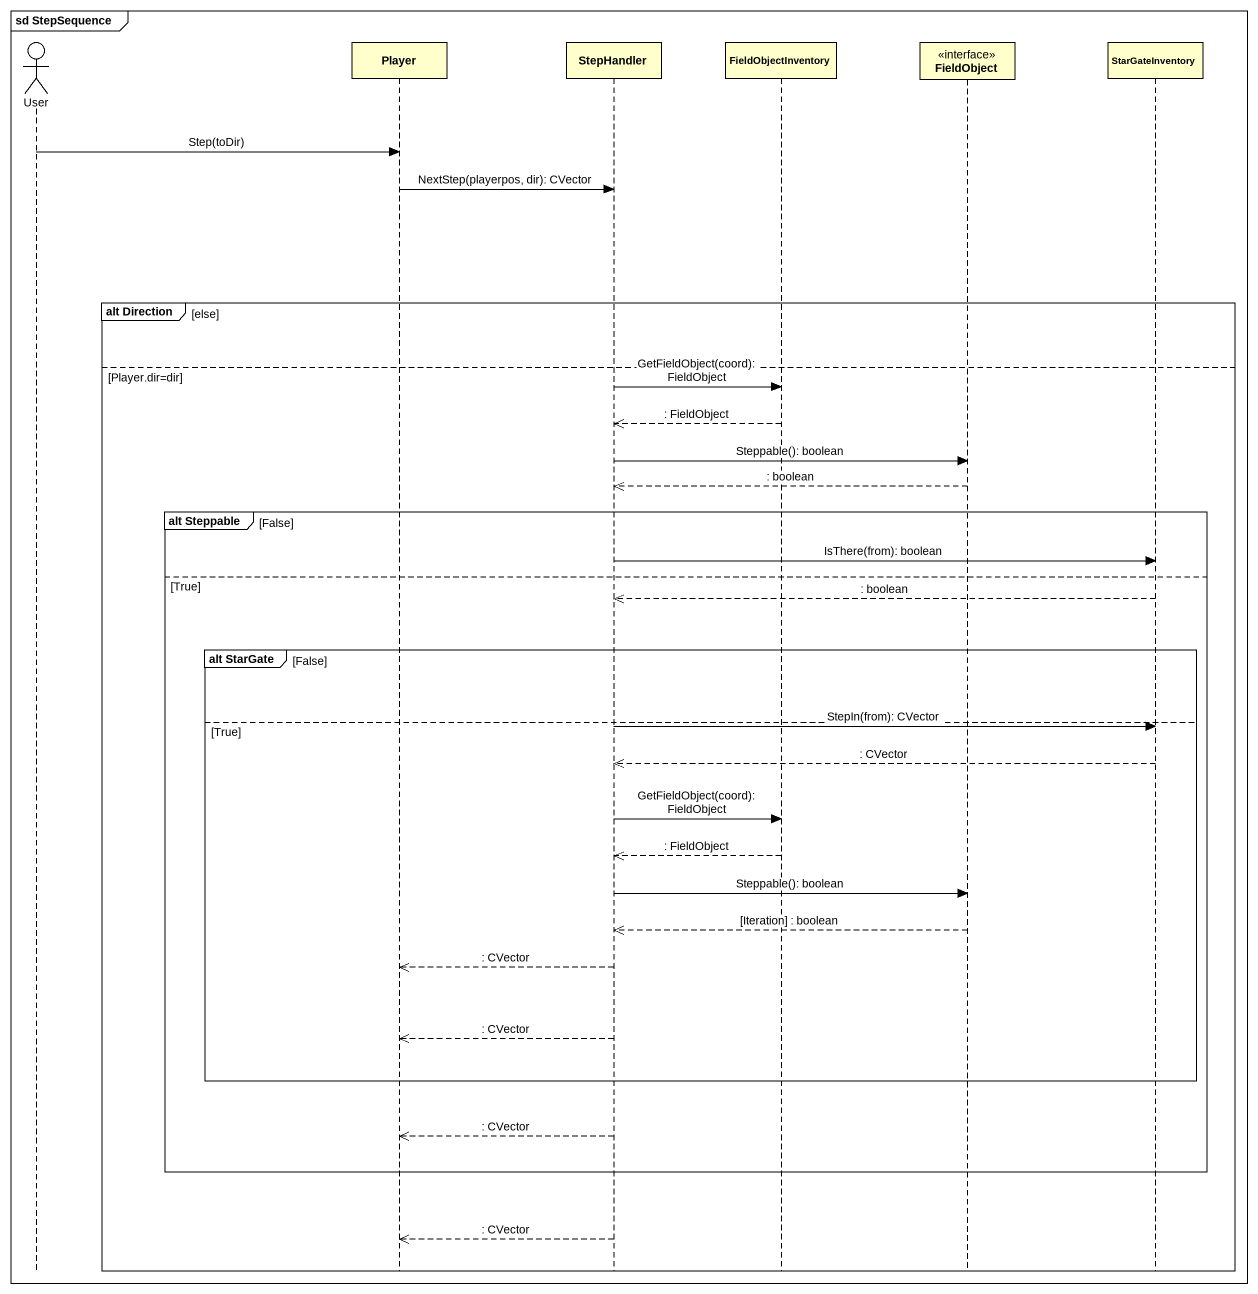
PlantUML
@startuml
mainframe sd StepSequence
hide footbox
actor User
participant Player
participant StepHandler
participant FieldObjectInventory
participant FieldObject <<interface>>
participant StarGateInventory

User -> Player : Step(toDir)
Player -> StepHandler : NextStep(playerpos, dir): CVector
group alt Direction [else]
else Player.dir=dir
  StepHandler -> FieldObjectInventory : GetFieldObject(coord): FieldObject
  FieldObjectInventory -->> StepHandler : : FieldObject
  StepHandler -> FieldObject : Steppable(): boolean
  FieldObject -->> StepHandler : : boolean
  group alt Steppable [False]
    StepHandler -> StarGateInventory : IsThere(from): boolean
  else True
    StarGateInventory -->> StepHandler : : boolean
    group alt StarGate [False]
    else True
      StepHandler -> StarGateInventory : StepIn(from): CVector
      StarGateInventory -->> StepHandler : : CVector
      StepHandler -> FieldObjectInventory : GetFieldObject(coord): FieldObject
      FieldObjectInventory -->> StepHandler : : FieldObject
      StepHandler -> FieldObject : Steppable(): boolean
      FieldObject -->> StepHandler : [Iteration] : boolean
      StepHandler -->> Player : : CVector
      StepHandler -->> Player : : CVector
    end
    StepHandler -->> Player : : CVector
  end
  StepHandler -->> Player : : CVector
end
@enduml
